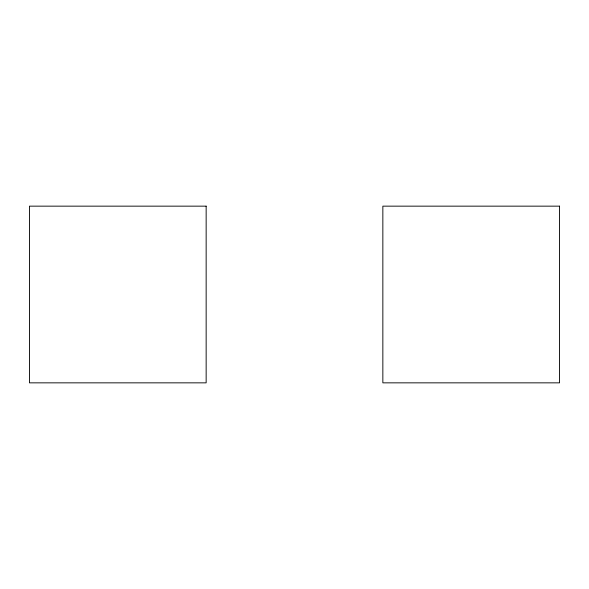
<?xml version="1.0" encoding="UTF-8"?>
<svg xmlns="http://www.w3.org/2000/svg" width="589" height="589" viewBox="0 0 589 589"><rect width="100%" height="100%" fill="white"/><g stroke="black" fill="none" stroke-linecap="round" stroke-linejoin="round"><path stroke-width="0.88" d="M206.15 206.15L29.45 206.15L29.45 382.85L206.15 382.85L206.15 206.15M559.55 206.15L382.85 206.15L382.85 382.85L559.55 382.85L559.55 206.15"/></g></svg>
